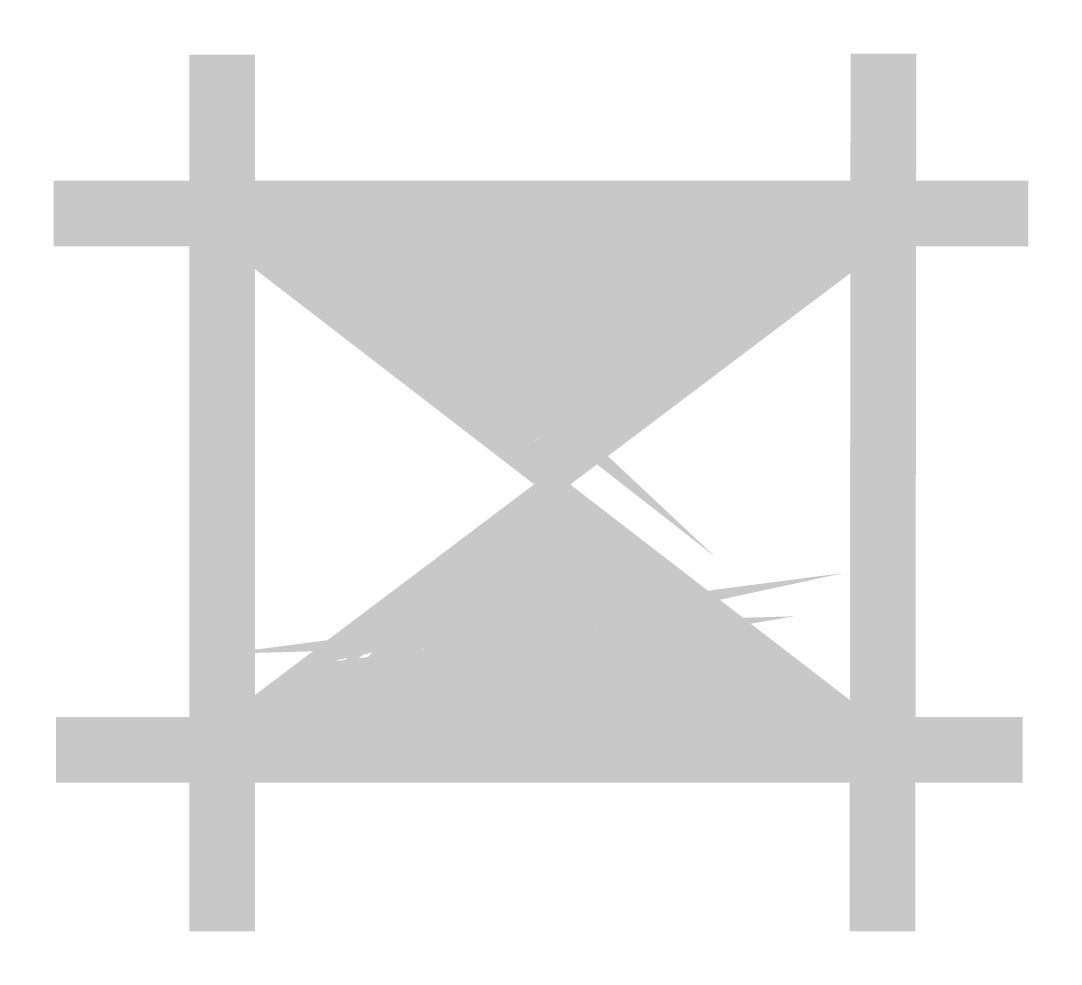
# Model space of a CAD drawing. Extents: x -0.18 to 4.57, y -0.23 to 4.08.
import ezdxf

# ---------------------------------------------------------------- set-up
doc = ezdxf.new("R2010")
doc.units = 0
doc.header["$MEASUREMENT"] = 0
doc.layers.get('0').update_dxf_attribs({"linetype": 'CONTINUOUS'})

msp = doc.modelspace()

# ---------------------------------------------------------------- linework, layer by layer
for points, const_width in [([(0.7423, 3.9218), (0.7423, -0.0825)], 0.3), ([(3.7613, 3.9266), (3.7569, -0.0825)], 0.3), ([(-0.0277, 3.197), (4.4229, 3.197)], 0.3), ([(0.8149, 0.8768), (3.8131, 3.1396)], 0.1), ([(0.8063, 3.0711), (3.7188, 0.8254)], 0.1), ([(0.9264, 3.0368), (3.6073, 3.0325), (2.1961, 2.0254), (0.9822, 3.0025), (3.4786, 2.9639), (2.1703, 2.0982), (1.1152, 2.9554), (3.3242, 2.9082), (2.1275, 2.1925), (1.261, 2.9082), (3.1226, 2.8311), (2.1232, 2.2654), (1.424, 2.8611), (2.9853, 2.7539), (2.0888, 2.3725)], 0.1), ([(1.4926, 2.8654), (2.1446, 2.3554), (1.6599, 2.8097), (2.7708, 2.7025), (2.0717, 2.4668), (1.8015, 2.7797), (2.5135, 2.6725), (2.0202, 2.5525), (1.9387, 2.7454), (2.239, 2.6382), (1.9902, 2.6254)], 0.1), ([(0.9196, 0.9119), (3.5655, 0.9035), (2.2193, 1.8859), (1.004, 0.9499), (3.4515, 0.9794), (2.1602, 1.8184), (1.1559, 0.9667), (3.3291, 1.0511), (2.1223, 1.7468), (1.2867, 0.9963), (3.1477, 1.1017), (2.0843, 1.6624), (1.4218, 1.0553), (2.9662, 1.1565), (2.0294, 1.6034), (1.5441, 1.089), (2.8565, 1.2197), (1.9197, 1.5402), (1.7087, 1.127), (2.6497, 1.2872), (1.7214, 1.2619), (2.4008, 1.3504), (1.7382, 1.2071), (2.0547, 1.4853), (2.2488, 1.3673), (1.9535, 1.3968)], 0.1), ([(-0.0176, 0.7462), (4.3963, 0.7462)], 0.3)]:
    msp.add_lwpolyline(points, dxfattribs=dict(const_width=const_width))

doc.saveas('drawing.dxf')
